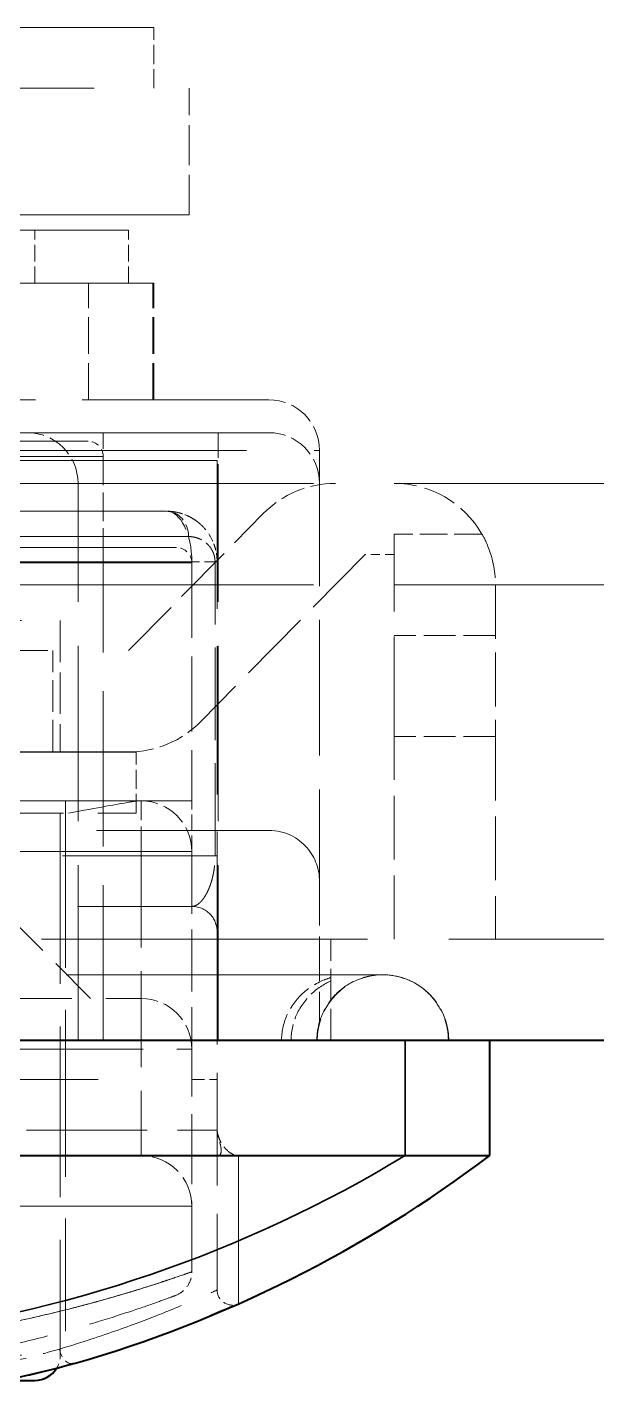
# Model space of a CAD drawing. Header units: millimetres. Extents: x 0 to 2523, y 0 to 1782.
# Drawn here: x 876.03 to 887.28, y 1415.1 to 1442.18 of the extents above; entities that cross this region are included whole.
import ezdxf

# ---------------------------------------------------------------- set-up
doc = ezdxf.new("R2010")
doc.units = ezdxf.units.MM
doc.header["$LTSCALE"] = 3
doc.linetypes.add('DASHED', pattern=[0.2067, 0.1654, -0.0413])
for name, color, linetype, lineweight in [('가려진 것(ISO)', 2, 'DASHED', 18), ('가려진 좁은 것(ISO)', 2, 'DASHED', 18), ('가시적인 것(ISO)', 3, 'Continuous', 40), ('가시적인 좁은 것(ISO)', 3, 'Continuous', 35)]:
    doc.layers.add(name, color=color, linetype=linetype, lineweight=lineweight)

msp = doc.modelspace()

# ---------------------------------------------------------------- linework, layer by layer
at = {"layer": '가려진 것(ISO)', "ltscale": 14.354425}
msp.add_line((878.5266, 1442.1807), (861.5266, 1442.1807), dxfattribs=at)
at = {"layer": '가려진 것(ISO)', "ltscale": 0.761779}
for p, q in [((878.5266, 1440.9807), (878.5266, 1442.1807)), ((878.1766, 1426.673), (878.1766, 1427.873))]:
    msp.add_line(p, q, dxfattribs=at)
at = {"layer": '가려진 것(ISO)', "ltscale": 15.158576}
for p, q in [((851.0266, 1440.9807), (879.2261, 1440.9807)), ((879.2261, 1438.4807), (851.0266, 1438.4807))]:
    msp.add_line(p, q, dxfattribs=at)
at = {"layer": '가려진 것(ISO)', "ltscale": 1.587147}
msp.add_line((879.2261, 1438.4807), (879.2261, 1440.9807), dxfattribs=at)
at = {"layer": '가려진 것(ISO)', "ltscale": 13.510047}
msp.add_line((878.0266, 1438.1807), (862.0266, 1438.1807), dxfattribs=at)
at = {"layer": '가려진 것(ISO)', "ltscale": 0.666544}
for p, q in [((876.1766, 1437.1307), (876.1766, 1438.1807)), ((878.0266, 1437.1307), (878.0266, 1438.1807))]:
    msp.add_line(p, q, dxfattribs=at)
at = {"layer": '가려진 것(ISO)', "ltscale": 14.593666}
msp.add_line((878.5266, 1437.1307), (865.5223, 1437.1307), dxfattribs=at)
at = {"layer": '가려진 것(ISO)', "ltscale": 1.460167}
for p, q in [((877.235, 1434.8307), (877.235, 1437.1307)), ((878.5071, 1434.8307), (878.5071, 1437.1307)), ((878.5266, 1434.8307), (878.5266, 1437.1307))]:
    msp.add_line(p, q, dxfattribs=at)
at = {"layer": '가려진 것(ISO)', "ltscale": 7.442914}
msp.add_line((880.7999, 1434.8307), (875.0266, 1434.8307), dxfattribs=at)
at = {"layer": '가려진 것(ISO)', "ltscale": 13.645111}
msp.add_line((880.7999, 1434.1807), (859.2533, 1434.1807), dxfattribs=at)
at = {"layer": '가려진 것(ISO)', "ltscale": 12.159042}
msp.add_line((877.2266, 1434.0115), (862.8266, 1434.0115), dxfattribs=at)
at = {"layer": '가려진 것(ISO)', "ltscale": 1.142718}
msp.add_line((877.5266, 1433.7115), (877.5266, 1431.9115), dxfattribs=at)
at = {"layer": '가려진 것(ISO)', "ltscale": 5.39654}
msp.add_line((881.7999, 1433.8307), (881.7999, 1425.3307), dxfattribs=at)
at = {"layer": '가려진 것(ISO)', "ltscale": 12.349028}
msp.add_line((860.2766, 1433.6307), (879.7766, 1433.6307), dxfattribs=at)
at = {"layer": '가려진 것(ISO)', "ltscale": 5.904459}
msp.add_line((879.7766, 1433.6307), (879.7766, 1424.3307), dxfattribs=at)
at = {"layer": '가려진 것(ISO)', "ltscale": 12.901145}
for p, q in [((835.2766, 1433.1807), (1091.2766, 1433.1807)), ((835.2766, 1431.1807), (1091.2766, 1431.1807)), ((862.0266, 1429.8807), (878.0266, 1429.8807)), ((878.0266, 1427.8807), (862.0266, 1427.8807))]:
    msp.add_line(p, q, dxfattribs=at)
at = {"layer": '가려진 것(ISO)', "ltscale": 6.983788}
msp.add_line((877.0266, 1422.1807), (877.0266, 1433.1807), dxfattribs=at)
at = {"layer": '가려진 것(ISO)', "ltscale": 11.397629}
msp.add_line((861.2766, 1432.6307), (878.7766, 1432.6307), dxfattribs=at)
at = {"layer": '가려진 것(ISO)', "ltscale": 2.408897}
msp.add_line((878.0266, 1429.8807), (880.689, 1432.5841), dxfattribs=at)
at = {"layer": '가려진 것(ISO)', "ltscale": 0.001875}
msp.add_line((878.7766, 1432.6307), (878.7789, 1432.6307), dxfattribs=at)
at = {"layer": '가려진 것(ISO)', "ltscale": 3.989087}
msp.add_line((883.2766, 1428.1807), (883.2766, 1432.1807), dxfattribs=at)
at = {"layer": '가려진 것(ISO)', "ltscale": 1.099577}
msp.add_line((885.0086, 1432.1807), (883.2766, 1432.1807), dxfattribs=at)
at = {"layer": '가려진 것(ISO)', "ltscale": 15.114366}
msp.add_line((878.9766, 1431.9115), (861.0766, 1431.9115), dxfattribs=at)
at = {"layer": '가려진 것(ISO)', "ltscale": 2.940551}
msp.add_line((882.7015, 1431.7773), (879.4515, 1428.4773), dxfattribs=at)
at = {"layer": '가려진 것(ISO)', "ltscale": 0.364987}
msp.add_line((883.2766, 1431.7773), (882.7015, 1431.7773), dxfattribs=at)
at = {"layer": '가려진 것(ISO)', "ltscale": 2.983925}
msp.add_line((879.2766, 1431.6115), (879.2766, 1426.9115), dxfattribs=at)
at = {"layer": '가려진 것(ISO)', "ltscale": 2.153635}
msp.add_line((885.2766, 1431.1807), (885.2766, 1428.1807), dxfattribs=at)
at = {"layer": '가려진 것(ISO)', "ltscale": 11.230227}
msp.add_line((863.3766, 1430.473), (876.6766, 1430.473), dxfattribs=at)
at = {"layer": '가려진 것(ISO)', "ltscale": 1.650637}
msp.add_line((876.6766, 1430.473), (876.6766, 1427.873), dxfattribs=at)
at = {"layer": '가려진 것(ISO)', "ltscale": 1.269698}
for p, q in [((885.2766, 1430.1807), (883.2766, 1430.1807)), ((876.5266, 1427.8807), (876.5266, 1429.8807)), ((882.0266, 1422.1807), (882.0266, 1424.1807))]:
    msp.add_line(p, q, dxfattribs=at)
at = {"layer": '가려진 것(ISO)', "ltscale": 2.539495}
for p, q in [((883.2766, 1424.1807), (883.2766, 1428.1807)), ((885.2766, 1428.1807), (885.2766, 1424.1807))]:
    msp.add_line(p, q, dxfattribs=at)
at = {"layer": '가려진 것(ISO)', "ltscale": 5.473363}
for p, q in [((878.1766, 1427.873), (874.0266, 1427.873)), ((874.0266, 1426.673), (878.1766, 1426.673))]:
    msp.add_line(p, q, dxfattribs=at)
at = {"layer": '가려진 것(ISO)', "ltscale": 11.715744}
msp.add_line((879.2766, 1426.9115), (860.7766, 1426.9115), dxfattribs=at)
at = {"layer": '가려진 것(ISO)', "ltscale": 6.645207}
msp.add_line((876.7766, 1426.9115), (876.7766, 1416.4448), dxfattribs=at)
at = {"layer": '가려진 것(ISO)', "ltscale": 6.793318}
msp.add_line((876.6766, 1426.673), (876.6766, 1415.973), dxfattribs=at)
at = {"layer": '가려진 것(ISO)', "ltscale": 14.627704}
msp.add_line((859.2533, 1426.3307), (880.7999, 1426.3307), dxfattribs=at)
at = {"layer": '가려진 것(ISO)', "ltscale": 2.918018}
msp.add_line((874.0266, 1426.2615), (877.2766, 1423.0115), dxfattribs=at)
at = {"layer": '가려진 것(ISO)', "ltscale": 2.476006}
msp.add_line((879.2766, 1425.9115), (879.2766, 1422.0115), dxfattribs=at)
at = {"layer": '가려진 것(ISO)', "ltscale": 1.765907}
msp.add_line((881.7999, 1425.3307), (881.7999, 1422.5491), dxfattribs=at)
at = {"layer": '가려진 것(ISO)', "ltscale": 13.093872}
msp.add_line((860.7766, 1424.8307), (879.2766, 1424.8307), dxfattribs=at)
at = {"layer": '가려진 것(ISO)', "ltscale": 12.986021}
msp.add_line((1116.2766, 1424.1807), (810.2766, 1424.1807), dxfattribs=at)
at = {"layer": '가려진 것(ISO)', "ltscale": 4.48956}
msp.add_line((879.7766, 1424.3307), (879.7766, 1417.2592), dxfattribs=at)
at = {"layer": '가려진 것(ISO)', "ltscale": 12.600935}
msp.add_line((883.0466, 1423.4807), (857.0066, 1423.4807), dxfattribs=at)
at = {"layer": '가려진 것(ISO)', "ltscale": 0.295767}
msp.add_line((883.0549, 1423.4807), (883.0466, 1423.4807), dxfattribs=at)
at = {"layer": '가려진 것(ISO)', "ltscale": 5.452487}
msp.add_line((874.1959, 1423.0115), (878.2766, 1423.0115), dxfattribs=at)
at = {"layer": '가려진 것(ISO)', "ltscale": 2.78993}
msp.add_line((879.2766, 1417.6171), (879.2766, 1422.0115), dxfattribs=at)
at = {"layer": '가려진 것(ISO)', "ltscale": 0.997197}
for centre in [(880.7999, 1433.8307), (876.0266, 1433.1807), (880.7999, 1433.1807), (878.2766, 1425.9115), (878.2766, 1422.0115)]:
    msp.add_arc(centre, 1, 0, 90, dxfattribs=at)
at = {"layer": '가려진 것(ISO)', "ltscale": 0.299089}
for centre in [(877.2266, 1433.7115), (878.9766, 1431.6115)]:
    msp.add_arc(centre, 0.3, 0, 90, dxfattribs=at)
at = {"layer": '가려진 것(ISO)', "ltscale": 1.006889}
msp.add_arc((882.114, 1431.1807), 2, 90.00004, 135.43736, dxfattribs=at)
at = {"layer": '가려진 것(ISO)', "ltscale": 1.329628}
msp.add_arc((883.2766, 1431.1807), 2, 30, 89.99996, dxfattribs=at)
at = {"layer": '가려진 것(ISO)', "ltscale": 1.00689}
msp.add_arc((878.0266, 1429.8807), 2, 270, 315.43736, dxfattribs=at)
at = {"layer": '가려진 것(ISO)', "ltscale": 1.296386}
for start, end in [(90, 180), (0, 90)]:
    msp.add_arc((883.0549, 1422.1807), 1.3, start, end, dxfattribs=at)
at = {"layer": '가려진 것(ISO)', "ltscale": 1.21262}
msp.add_arc((878.2766, 1418.9115), 1, 0, 90, dxfattribs=at)
at = {"layer": '가려진 것(ISO)', "ltscale": 0.378595}
msp.add_arc((880.0766, 1417.2592), 0.3, 180, 293.91653, dxfattribs=at)
at = {"layer": '가려진 것(ISO)', "ltscale": 0.176454}
msp.add_arc((876.1766, 1415.973), 0.5, 328.13407, 0, dxfattribs=at)
at = {"layer": '가려진 것(ISO)', "ltscale": 0.163274}
msp.add_ellipse((880.0923, 1419.9116), major_axis=(0.3158, 0), ratio=0.00001, start_param=3.1416056, end_param=3.5468886, dxfattribs=at)
at = {"layer": '가려진 것(ISO)', "ltscale": 0.606404}
msp.add_open_spline([(879.4356, 1432.3828), (879.4233, 1432.3936), (879.4106, 1432.4042), (879.3975, 1432.4146), (879.3688, 1432.4373), (879.3381, 1432.4591), (879.305, 1432.4797), (879.2719, 1432.5003), (879.2364, 1432.5197), (879.1983, 1432.5374), (879.1602, 1432.5551), (879.1194, 1432.5712), (879.0758, 1432.5849), (879.0321, 1432.5985), (878.9856, 1432.6099), (878.9357, 1432.6179), (878.8859, 1432.626), (878.8327, 1432.6307), (878.7766, 1432.6307)], degree=3, knots=[0.63610826, 0.63610826, 0.63610826, 0.63610826, 0.66666667, 0.66666667, 0.66666667, 0.73333333, 0.73333333, 0.73333333, 0.8, 0.8, 0.8, 0.86666667, 0.86666667, 0.86666667, 0.93333333, 0.93333333, 0.93333333, 1, 1, 1, 1], dxfattribs=at)
at = {"layer": '가려진 것(ISO)', "ltscale": 0.416744}
msp.add_open_spline([(878.8409, 1432.6286), (878.9842, 1432.6194), (879.1245, 1432.5793), (879.2694, 1432.501), (879.2866, 1432.4911), (879.3035, 1432.4806)], degree=3, knots=[0, 0, 0, 0, 0.057559558, 0.057559558, 0.065405946, 0.065405946, 0.065405946, 0.065405946], dxfattribs=at)
at = {"layer": '가려진 것(ISO)', "ltscale": 0.332304}
msp.add_open_spline([(879.4356, 1432.3828), (879.4861, 1432.3386), (879.5335, 1432.2881), (879.6212, 1432.1713), (879.6614, 1432.1036), (879.6937, 1432.0293)], degree=3, knots=[0, 0, 0, 0, 0.025535917, 0.025535917, 0.052246038, 0.052246038, 0.052246038, 0.052246038], dxfattribs=at)
at = {"layer": '가려진 것(ISO)', "ltscale": 0.2691}
msp.add_open_spline([(879.7766, 1431.6307), (879.7766, 1431.6596), (879.7753, 1431.6879), (879.773, 1431.7155), (879.7706, 1431.7431), (879.7672, 1431.7698), (879.7628, 1431.7963), (879.7583, 1431.8228), (879.7528, 1431.849), (879.7463, 1431.8747), (879.7399, 1431.9004), (879.7324, 1431.9257), (879.7238, 1431.9513), (879.7151, 1431.9768), (879.7052, 1432.0027), (879.6938, 1432.029), (879.6938, 1432.0291), (879.6937, 1432.0292), (879.6937, 1432.0293)], degree=3, knots=[0, 0, 0, 0, 0.06666667, 0.06666667, 0.06666667, 0.13333333, 0.13333333, 0.13333333, 0.2, 0.2, 0.2, 0.26666667, 0.26666667, 0.26666667, 0.33333333, 0.33333333, 0.33333333, 0.33358734, 0.33358734, 0.33358734, 0.33358734], dxfattribs=at)
at = {"layer": '가려진 것(ISO)', "ltscale": 1.844594}
msp.add_open_spline([(885.0086, 1432.1807), (885.0335, 1432.1431), (885.0708, 1432.0869), (885.2092, 1431.7274), (885.2763, 1431.4773), (885.2766, 1431.1807)], degree=3, knots=[-0.61266995, -0.61266995, -0.61266995, -0.61266995, -0.46636399, -0.46636399, -0.33262756, -0.33262756, -0.33262756, -0.33262756], dxfattribs=at)
at = {"layer": '가려진 것(ISO)', "ltscale": 0.11017}
msp.add_open_spline([(879.7617, 1431.8024), (879.7714, 1431.7466), (879.7766, 1431.6884), (879.7766, 1431.6307)], degree=3, dxfattribs=at)
at = {"layer": '가려진 것(ISO)', "ltscale": 3.177325}
msp.add_open_spline([(881.7999, 1425.3307), (881.7999, 1425.5521), (881.7219, 1425.796), (881.3813, 1426.1842), (881.1191, 1426.3307), (880.7999, 1426.3307)], degree=3, knots=[-1.43309057, -1.43309057, -1.43309057, -1.43309057, -1.19562768, -1.19562768, -0.95816479, -0.95816479, -0.95816479, -0.95816479], dxfattribs=at)
at = {"layer": '가려진 것(ISO)', "ltscale": 2.020038}
msp.add_open_spline([(879.2766, 1424.8307), (879.4349, 1424.8307), (879.5667, 1424.7579), (879.7376, 1424.5635), (879.7766, 1424.4413), (879.7766, 1424.3307)], degree=3, knots=[0.59163886, 0.59163886, 0.59163886, 0.59163886, 0.74189874, 0.74189874, 0.89215861, 0.89215861, 0.89215861, 0.89215861], dxfattribs=at)
at = {"layer": '가려진 것(ISO)', "ltscale": 1.296841}
msp.add_open_spline([(881.7466, 1422.1807), (881.7466, 1422.3173), (881.7683, 1422.4537), (881.8105, 1422.5832), (881.8526, 1422.7127), (881.9153, 1422.8353), (881.995, 1422.945), (882.0747, 1423.0547), (882.1713, 1423.1514), (882.281, 1423.2313), (882.3906, 1423.3112), (882.5133, 1423.3741), (882.643, 1423.4165), (882.7728, 1423.4588), (882.9095, 1423.4807), (883.0466, 1423.4807)], degree=3, knots=[0, 0, 0, 0, 0.2, 0.2, 0.2, 0.4, 0.4, 0.4, 0.6, 0.6, 0.6, 0.8, 0.8, 0.8, 1, 1, 1, 1], dxfattribs=at)
at = {"layer": '가려진 것(ISO)', "ltscale": 1.296803}
msp.add_open_spline([(883.0466, 1423.4807), (883.1837, 1423.4807), (883.3204, 1423.4588), (883.4501, 1423.4165), (883.5798, 1423.3741), (883.7025, 1423.3112), (883.8122, 1423.2313), (883.9218, 1423.1514), (884.0184, 1423.0547), (884.0981, 1422.945), (884.1778, 1422.8353), (884.2405, 1422.7127), (884.2827, 1422.5832), (884.3249, 1422.4537), (884.3466, 1422.3173), (884.3466, 1422.1807)], degree=3, knots=[0, 0, 0, 0, 0.2, 0.2, 0.2, 0.4, 0.4, 0.4, 0.6, 0.6, 0.6, 0.8, 0.8, 0.8, 1, 1, 1, 1], dxfattribs=at)
at = {"layer": '가려진 것(ISO)', "ltscale": 0.58425}
msp.add_open_spline([(879.8022, 1419.9115), (879.819, 1419.9116), (879.8396, 1419.9266), (879.8629, 1419.9995), (879.8559, 1420.0544), (879.8361, 1420.1477), (879.8209, 1420.1994), (879.8006, 1420.2779), (879.794, 1420.3049), (879.7836, 1420.3582), (879.7795, 1420.3846), (879.7776, 1420.4115)], degree=3, knots=[0.000001, 0.000001, 0.000001, 0.000001, 0.02448974, 0.02448974, 0.0544278, 0.0544278, 0.08463518, 0.08463518, 0.09880659, 0.09880659, 0.11135374, 0.11135374, 0.11135374, 0.11135374], dxfattribs=at)
at = {"layer": '가려진 것(ISO)', "ltscale": 0.513669}
msp.add_open_spline([(879.7776, 1420.4115), (879.7812, 1420.3604), (879.7937, 1420.306), (879.8253, 1420.2247), (879.8377, 1420.1983), (879.873, 1420.1345), (879.8979, 1420.0987), (879.9658, 1420.0189), (880.0127, 1419.9787), (880.1092, 1419.925), (880.1557, 1419.9115), (880.1982, 1419.9115)], degree=3, knots=[0.000001834, 0.000001834, 0.000001834, 0.000001834, 0.015415401, 0.015415401, 0.02328266, 0.02328266, 0.035523841, 0.035523841, 0.053895909, 0.053895909, 0.071218311, 0.071218311, 0.071218311, 0.071218311], dxfattribs=at)
at = {"layer": '가려진 것(ISO)', "ltscale": 0.383739}
msp.add_open_spline([(878.9533, 1417.1495), (879.0163, 1417.1733), (879.0732, 1417.2092), (879.1216, 1417.2554), (879.17, 1417.3016), (879.2096, 1417.3583), (879.2361, 1417.4203), (879.2627, 1417.4823), (879.2765, 1417.5496), (879.2765, 1417.6171)], degree=3, knots=[0.00000003, 0.00000003, 0.00000003, 0.00000003, 0.33333333, 0.33333333, 0.33333333, 0.66666667, 0.66666667, 0.66666667, 1, 1, 1, 1], dxfattribs=at)
at = {"layer": '가려진 것(ISO)', "ltscale": 6.925572}
msp.add_open_spline([(873.0495, 1415.7143), (873.4802, 1415.7657), (873.8957, 1415.8266), (874.2956, 1415.8945), (874.6956, 1415.9625), (875.0799, 1416.0378), (875.4427, 1416.1167), (875.8055, 1416.1956), (876.1469, 1416.2783), (876.4627, 1416.3607), (876.7784, 1416.4432), (877.0686, 1416.5254), (877.3299, 1416.6036), (877.5913, 1416.6819), (877.8238, 1416.756), (878.0261, 1416.8229), (878.2283, 1416.8898), (878.4002, 1416.9494), (878.538, 1416.9983), (878.6758, 1417.0471), (878.7795, 1417.0851), (878.8479, 1417.1104), (878.9164, 1417.1356), (878.9495, 1417.1481), (878.9533, 1417.1495)], degree=3, knots=[0, 0, 0, 0, 0.125, 0.125, 0.125, 0.25, 0.25, 0.25, 0.375, 0.375, 0.375, 0.5, 0.5, 0.5, 0.625, 0.625, 0.625, 0.75, 0.75, 0.75, 0.875, 0.875, 0.875, 1, 1, 1, 1], dxfattribs=at)
at = {"layer": '가려진 것(ISO)', "ltscale": 0.01334}
msp.add_open_spline([(880.1802, 1416.9777), (880.1832, 1416.9788), (880.1862, 1416.98), (880.1908, 1416.9818), (880.1923, 1416.9824), (880.1946, 1416.9834), (880.1954, 1416.9837), (880.1964, 1416.9842), (880.1966, 1416.9843), (880.197, 1416.9844), (880.1971, 1416.9845), (880.1975, 1416.9847), (880.1977, 1416.9848), (880.198, 1416.9849), (880.1981, 1416.9849), (880.1982, 1416.985)], degree=3, knots=[0, 0, 0, 0, 0.0009744951, 0.0009744951, 0.0014672886, 0.0014672886, 0.0017285839, 0.0017285839, 0.0018084557, 0.0018084557, 0.0018762776, 0.0018762776, 0.0019903639, 0.0019903639, 0.0021149523, 0.0021149523, 0.0021149523, 0.0021149523], dxfattribs=at)
at = {"layer": '가려진 것(ISO)', "ltscale": 1.095966}
msp.add_open_spline([(878.1634, 1416.1867), (877.8231, 1416.0701), (877.4444, 1415.9485), (877.0345, 1415.8293)], degree=3, dxfattribs=at)
at = {"layer": '가려진 좁은 것(ISO)', "ltscale": 0.641886}
msp.add_line((877.5266, 1434.1807), (877.5266, 1433.7115), dxfattribs=at)
at = {"layer": '가려진 좁은 것(ISO)', "ltscale": 0.997197}
for p, q in [((879.7999, 1434.1807), (879.7999, 1433.1807)), ((878.2766, 1425.9115), (878.2766, 1426.9115))]:
    msp.add_line(p, q, dxfattribs=at)
at = {"layer": '가려진 좁은 것(ISO)', "ltscale": 12.665669}
msp.add_line((877.5266, 1433.7115), (862.5266, 1433.7115), dxfattribs=at)
at = {"layer": '가려진 좁은 것(ISO)', "ltscale": 10.747838}
msp.add_line((875.0266, 1433.8307), (881.7999, 1433.8307), dxfattribs=at)
at = {"layer": '가려진 좁은 것(ISO)', "ltscale": 6.983788}
msp.add_line((879.7999, 1422.1807), (879.7999, 1433.1807), dxfattribs=at)
at = {"layer": '가려진 좁은 것(ISO)', "ltscale": 11.963363}
msp.add_line((860.8423, 1432.1307), (879.2109, 1432.1307), dxfattribs=at)
at = {"layer": '가려진 좁은 것(ISO)', "ltscale": 6.178022}
msp.add_line((877.5266, 1422.1807), (877.5266, 1431.9115), dxfattribs=at)
at = {"layer": '가려진 좁은 것(ISO)', "ltscale": 14.916949}
for p, q in [((879.2766, 1431.6307), (860.7766, 1431.6307)), ((860.7766, 1421.4115), (879.2766, 1421.4115))]:
    msp.add_line(p, q, dxfattribs=at)
at = {"layer": '가려진 좁은 것(ISO)', "ltscale": 11.715744}
for p, q in [((879.2766, 1431.6115), (860.7766, 1431.6115)), ((879.2766, 1425.9115), (860.7766, 1425.9115)), ((879.2766, 1418.9115), (860.7766, 1418.9115))]:
    msp.add_line(p, q, dxfattribs=at)
at = {"layer": '가려진 좁은 것(ISO)', "ltscale": 0.012046}
msp.add_line((879.2766, 1431.6115), (879.2766, 1431.6307), dxfattribs=at)
at = {"layer": '가려진 좁은 것(ISO)', "ltscale": 3.682313}
msp.add_line((879.7357, 1425.8307), (879.7357, 1431.6307), dxfattribs=at)
at = {"layer": '가려진 좁은 것(ISO)', "ltscale": 1.269698}
msp.add_line((885.2766, 1428.1807), (883.2766, 1428.1807), dxfattribs=at)
at = {"layer": '가려진 좁은 것(ISO)', "ltscale": 0.634799}
msp.add_line((879.2766, 1425.9115), (879.2766, 1426.9115), dxfattribs=at)
at = {"layer": '가려진 좁은 것(ISO)', "ltscale": 13.227976}
msp.add_line((860.3174, 1425.8307), (879.7357, 1425.8307), dxfattribs=at)
at = {"layer": '가려진 좁은 것(ISO)', "ltscale": 3.809293}
msp.add_line((878.2766, 1425.9115), (878.2766, 1419.9115), dxfattribs=at)
at = {"layer": '가려진 좁은 것(ISO)', "ltscale": 0.129137}
msp.add_line((879.7766, 1425.8307), (879.7357, 1425.8307), dxfattribs=at)
at = {"layer": '가려진 좁은 것(ISO)', "ltscale": 5.401114}
msp.add_line((875.6326, 1422.0115), (879.2766, 1422.0115), dxfattribs=at)
at = {"layer": '가려진 좁은 것(ISO)', "ltscale": 0.498548}
msp.add_line((879.2766, 1421.4115), (879.7766, 1421.4115), dxfattribs=at)
at = {"layer": '가려진 좁은 것(ISO)', "ltscale": 7.355735}
msp.add_line((880.1982, 1416.985), (880.1982, 1419.9115), dxfattribs=at)
at = {"layer": '가려진 좁은 것(ISO)', "ltscale": 11.230227}
msp.add_line((863.3766, 1415.973), (876.6766, 1415.973), dxfattribs=at)
at = {"layer": '가려진 좁은 것(ISO)', "ltscale": 0.498548}
for centre, major_axis, ratio, start_param, end_param in [((878.7766, 1432.1307), (0, 0.5), 0.8686325, 4.712389, 6.2831853), ((879.2766, 1431.6307), (0.5, 0), 0.0000128, 0, 1.5707962)]:
    msp.add_ellipse(centre, major_axis=major_axis, ratio=ratio, start_param=start_param, end_param=end_param, dxfattribs=at)
at = {"layer": '가려진 좁은 것(ISO)', "ltscale": 1.056869}
msp.add_ellipse((878.7765, 1431.6306), major_axis=(0, 1.0001), ratio=0.5000004, start_param=4.712513, end_param=6.2831912, dxfattribs=at)
at = {"layer": '가려진 좁은 것(ISO)', "ltscale": 0.129137}
msp.add_ellipse((879.2766, 1431.6307), major_axis=(0.5, 0), ratio=0.00001, start_param=6.2831535, end_param=6.6902671, dxfattribs=at)
at = {"layer": '가려진 좁은 것(ISO)', "ltscale": 0.335054}
msp.add_ellipse((876.865, 1416.0925), major_axis=(0.0828, -0.2884), ratio=0.6658707, start_param=4.5235686, end_param=6.2831853, dxfattribs=at)
at = {"layer": '가려진 좁은 것(ISO)', "ltscale": 0.865119}
msp.add_open_spline([(879.7357, 1431.6307), (879.7357, 1431.6451), (879.735, 1431.6593), (879.7338, 1431.6731), (879.7326, 1431.6869), (879.7308, 1431.7003), (879.7285, 1431.7135), (879.7261, 1431.7267), (879.7232, 1431.7398), (879.7198, 1431.7527), (879.7164, 1431.7655), (879.7125, 1431.7782), (879.708, 1431.791), (879.7035, 1431.8038), (879.6983, 1431.8167), (879.6923, 1431.8298), (879.6863, 1431.843), (879.6795, 1431.8563), (879.6718, 1431.8698), (879.6641, 1431.8833), (879.6555, 1431.8968), (879.646, 1431.9102), (879.6366, 1431.9236), (879.6262, 1431.9368), (879.615, 1431.9497), (879.6038, 1431.9626), (879.5917, 1431.9751), (879.5787, 1431.9873), (879.5657, 1431.9995), (879.5518, 1432.0113), (879.5367, 1432.0226), (879.5217, 1432.034), (879.5056, 1432.0449), (879.4882, 1432.0552), (879.4708, 1432.0655), (879.4522, 1432.0752), (879.4322, 1432.084), (879.4122, 1432.0929), (879.3908, 1432.1009), (879.3679, 1432.1078), (879.345, 1432.1146), (879.3206, 1432.1203), (879.2944, 1432.1243), (879.2683, 1432.1283), (879.2405, 1432.1307), (879.2109, 1432.1307)], degree=3, knots=[0, 0, 0, 0, 0.0666667, 0.0666667, 0.0666667, 0.1333333, 0.1333333, 0.1333333, 0.2, 0.2, 0.2, 0.2666667, 0.2666667, 0.2666667, 0.3333333, 0.3333333, 0.3333333, 0.4, 0.4, 0.4, 0.4666667, 0.4666667, 0.4666667, 0.5333333, 0.5333333, 0.5333333, 0.6, 0.6, 0.6, 0.6666667, 0.6666667, 0.6666667, 0.7333333, 0.7333333, 0.7333333, 0.8, 0.8, 0.8, 0.8666667, 0.8666667, 0.8666667, 0.9333333, 0.9333333, 0.9333333, 1, 1, 1, 1], dxfattribs=at)
at = {"layer": '가려진 좁은 것(ISO)', "ltscale": 2.994815}
msp.add_open_spline([(876.8365, 1426.673), (877.4209, 1426.7793), (877.8274, 1426.8499), (878.1256, 1426.9028), (878.1746, 1426.9115), (878.1765, 1426.9115)], degree=3, knots=[0, 0, 0, 0, 0.32069932, 0.32069932, 0.47314519, 0.47314519, 0.47314519, 0.47314519], dxfattribs=at)
at = {"layer": '가려진 좁은 것(ISO)', "ltscale": 1.983279}
msp.add_open_spline([(879.2766, 1424.8307), (879.296, 1424.8307), (879.3145, 1424.8342), (879.3322, 1424.8401), (879.3499, 1424.846), (879.3667, 1424.8543), (879.3829, 1424.8643), (879.399, 1424.8743), (879.4145, 1424.8862), (879.4292, 1424.8992), (879.4439, 1424.9123), (879.4579, 1424.9267), (879.4712, 1424.9417), (879.4844, 1424.9568), (879.4968, 1424.9726), (879.5084, 1424.9887), (879.52, 1425.0048), (879.5309, 1425.0213), (879.5411, 1425.038), (879.5513, 1425.0546), (879.5608, 1425.0714), (879.5697, 1425.0882), (879.5787, 1425.105), (879.587, 1425.1219), (879.5949, 1425.1387), (879.6027, 1425.1555), (879.61, 1425.1723), (879.6169, 1425.189), (879.6238, 1425.2057), (879.6302, 1425.2223), (879.6363, 1425.2388), (879.6423, 1425.2554), (879.648, 1425.2718), (879.6533, 1425.2882), (879.6586, 1425.3046), (879.6636, 1425.3209), (879.6683, 1425.3371), (879.673, 1425.3533), (879.6773, 1425.3694), (879.6814, 1425.3854), (879.6854, 1425.4013), (879.6892, 1425.4172), (879.6927, 1425.4327), (879.6961, 1425.4482), (879.6993, 1425.4635), (879.7023, 1425.4787), (879.7052, 1425.4939), (879.708, 1425.509), (879.7106, 1425.5246), (879.7132, 1425.5402), (879.7156, 1425.5563), (879.718, 1425.573), (879.7203, 1425.5898), (879.7225, 1425.6071), (879.7245, 1425.6254), (879.7265, 1425.6438), (879.7284, 1425.663), (879.73, 1425.6837), (879.7316, 1425.7044), (879.733, 1425.7265), (879.734, 1425.7509), (879.735, 1425.7753), (879.7357, 1425.802), (879.7357, 1425.8307)], degree=3, knots=[0, 0, 0, 0, 0.047619, 0.047619, 0.047619, 0.0952381, 0.0952381, 0.0952381, 0.1428571, 0.1428571, 0.1428571, 0.1904762, 0.1904762, 0.1904762, 0.2380952, 0.2380952, 0.2380952, 0.2857143, 0.2857143, 0.2857143, 0.3333333, 0.3333333, 0.3333333, 0.3809524, 0.3809524, 0.3809524, 0.4285714, 0.4285714, 0.4285714, 0.4761905, 0.4761905, 0.4761905, 0.5238095, 0.5238095, 0.5238095, 0.5714286, 0.5714286, 0.5714286, 0.6190476, 0.6190476, 0.6190476, 0.6666667, 0.6666667, 0.6666667, 0.7142857, 0.7142857, 0.7142857, 0.7619048, 0.7619048, 0.7619048, 0.8095238, 0.8095238, 0.8095238, 0.8571429, 0.8571429, 0.8571429, 0.9047619, 0.9047619, 0.9047619, 0.952381, 0.952381, 0.952381, 1, 1, 1, 1], dxfattribs=at)
at = {"layer": '가려진 좁은 것(ISO)', "ltscale": 1.076924}
msp.add_open_spline([(881.0495, 1422.1807), (881.0495, 1422.3381), (881.0881, 1422.5231), (881.2144, 1422.8172), (881.3262, 1422.977), (881.5643, 1423.2065), (881.7342, 1423.3154), (881.9331, 1423.3951), (881.979, 1423.411), (882.0266, 1423.4247)], degree=3, knots=[0.39500401, 0.39500401, 0.39500401, 0.39500401, 0.44224494, 0.44224494, 0.49101213, 0.49101213, 0.54144917, 0.54144917, 0.55531581, 0.55531581, 0.55531581, 0.55531581], dxfattribs=at)
at = {"layer": '가려진 좁은 것(ISO)', "ltscale": 0.952656}
msp.add_open_spline([(882.0266, 1423.3607), (881.8872, 1423.2989), (881.7429, 1423.2019), (881.5179, 1422.9866), (881.405, 1422.8257), (881.2769, 1422.5284), (881.2377, 1422.3405), (881.2377, 1422.1807)], degree=3, knots=[0.25126608, 0.25126608, 0.25126608, 0.25126608, 0.29551489, 0.29551489, 0.34467575, 0.34467575, 0.39263826, 0.39263826, 0.39263826, 0.39263826], dxfattribs=at)
at = {"layer": '가려진 좁은 것(ISO)', "ltscale": 4.808488}
msp.add_open_spline([(873.0266, 1420.4115), (873.2326, 1420.4115), (873.4378, 1420.4115), (873.642, 1420.4115), (874.2607, 1420.4115), (874.8705, 1420.4115), (875.4654, 1420.4115), (876.0487, 1420.4115), (876.6177, 1420.4115), (877.1686, 1420.4115), (877.256, 1420.4115), (877.343, 1420.4115), (877.4295, 1420.4115), (877.8714, 1420.4115), (878.3008, 1420.4115), (878.7157, 1420.4115), (878.9708, 1420.4115), (879.2204, 1420.4115), (879.464, 1420.4115), (879.5697, 1420.4115), (879.6742, 1420.4115), (879.7776, 1420.4115)], degree=3, knots=[0.00000121, 0.00000121, 0.00000121, 0.00000121, 0.08329846, 0.08329846, 0.08329846, 0.33567302, 0.33567302, 0.33567302, 0.58314297, 0.58314297, 0.58314297, 0.62242524, 0.62242524, 0.62242524, 0.82308864, 0.82308864, 0.82308864, 0.94647487, 0.94647487, 0.94647487, 1, 1, 1, 1], dxfattribs=at)
at = {"layer": '가려진 좁은 것(ISO)', "ltscale": 11.800974}
msp.add_open_spline([(879.2766, 1417.6171), (879.2766, 1417.6171), (879.2264, 1417.5992), (879.1245, 1417.5639), (879.0227, 1417.5286), (878.8691, 1417.4758), (878.6635, 1417.4084), (878.4579, 1417.3411), (878.1997, 1417.2591), (877.8942, 1417.169), (877.5887, 1417.0788), (877.2359, 1416.9804), (876.8456, 1416.8817), (876.4552, 1416.783), (876.0275, 1416.684), (875.5716, 1416.5913), (875.1158, 1416.4987), (874.632, 1416.4125), (874.1282, 1416.3375), (873.6245, 1416.2626), (873.1009, 1416.1989), (872.5637, 1416.1499), (872.0265, 1416.1008), (871.4757, 1416.0664), (870.9189, 1416.0486), (870.3621, 1416.0308), (869.7992, 1416.0296), (869.2397, 1416.0454), (868.6803, 1416.0612), (868.1241, 1416.0939), (867.5794, 1416.1418), (867.0348, 1416.1898), (866.5016, 1416.253), (865.9879, 1416.3282), (865.4741, 1416.4035), (864.98, 1416.4908), (864.5229, 1416.5829), (864.0658, 1416.6751), (863.6459, 1416.772), (863.2792, 1416.8636), (862.9125, 1416.9553), (862.5981, 1417.0418), (862.3321, 1417.1184), (862.0661, 1417.1951), (861.8481, 1417.2621), (861.667, 1417.3193), (861.4858, 1417.3765), (861.3416, 1417.4239), (861.2258, 1417.4627), (861.1101, 1417.5014), (861.0227, 1417.5314), (860.9568, 1417.5542), (860.8908, 1417.577), (860.8462, 1417.5927), (860.8176, 1417.6028), (860.789, 1417.6128), (860.7766, 1417.6173), (860.7766, 1417.6173)], degree=3, knots=[0, 0, 0, 0, 0.0526316, 0.0526316, 0.0526316, 0.1052632, 0.1052632, 0.1052632, 0.1578947, 0.1578947, 0.1578947, 0.2105263, 0.2105263, 0.2105263, 0.2631579, 0.2631579, 0.2631579, 0.3157895, 0.3157895, 0.3157895, 0.3684211, 0.3684211, 0.3684211, 0.4210526, 0.4210526, 0.4210526, 0.4736842, 0.4736842, 0.4736842, 0.5263158, 0.5263158, 0.5263158, 0.5789474, 0.5789474, 0.5789474, 0.6315789, 0.6315789, 0.6315789, 0.6842105, 0.6842105, 0.6842105, 0.7368421, 0.7368421, 0.7368421, 0.7894737, 0.7894737, 0.7894737, 0.8421053, 0.8421053, 0.8421053, 0.8947368, 0.8947368, 0.8947368, 0.9473684, 0.9473684, 0.9473684, 1, 1, 1, 1], dxfattribs=at)
at = {"layer": '가려진 좁은 것(ISO)', "ltscale": 11.800929}
msp.add_open_spline([(860.7766, 1417.6173), (860.7766, 1417.6173), (860.8263, 1417.5995), (860.9271, 1417.5645), (860.9286, 1417.564), (860.9301, 1417.5634), (860.9317, 1417.5629), (861.0325, 1417.5279), (861.1831, 1417.4761), (861.3833, 1417.4105), (861.3894, 1417.4085), (861.3955, 1417.4065), (861.4017, 1417.4045), (861.6018, 1417.3391), (861.8501, 1417.2604), (862.1412, 1417.1742), (862.1547, 1417.1702), (862.1683, 1417.1662), (862.182, 1417.1622), (862.4724, 1417.0767), (862.8039, 1416.9843), (863.1685, 1416.8916), (863.1914, 1416.8857), (863.2145, 1416.8799), (863.2377, 1416.8741), (863.6005, 1416.7827), (863.9948, 1416.6914), (864.4148, 1416.605), (864.4484, 1416.598), (864.4822, 1416.5912), (864.5162, 1416.5843), (864.9334, 1416.5001), (865.3751, 1416.4209), (865.8381, 1416.3506), (865.8833, 1416.3437), (865.9287, 1416.3369), (865.9743, 1416.3302), (866.4338, 1416.2627), (866.9134, 1416.2041), (867.4061, 1416.1576), (867.4631, 1416.1522), (867.5203, 1416.147), (867.5777, 1416.142), (868.0652, 1416.099), (868.5647, 1416.068), (869.0701, 1416.0507), (869.1381, 1416.0484), (869.2063, 1416.0463), (869.2745, 1416.0444), (869.7728, 1416.031), (870.2762, 1416.0309), (870.779, 1416.0444), (870.8563, 1416.0465), (870.9337, 1416.0489), (871.011, 1416.0517), (871.5049, 1416.0691), (871.9972, 1416.0997), (872.4815, 1416.1425), (872.5657, 1416.1499), (872.6497, 1416.1577), (872.7334, 1416.1659), (873.2064, 1416.212), (873.6704, 1416.2696), (874.118, 1416.336), (874.205, 1416.3489), (874.2914, 1416.3621), (874.377, 1416.3757), (874.8102, 1416.4441), (875.2258, 1416.5205), (875.6164, 1416.6005), (875.7008, 1416.6178), (875.784, 1416.6352), (875.8659, 1416.6528), (876.2386, 1416.7327), (876.586, 1416.8154), (876.9038, 1416.8965), (876.9796, 1416.9158), (877.0537, 1416.935), (877.1261, 1416.9542), (877.4239, 1417.0328), (877.6927, 1417.1091), (877.9304, 1417.1797), (877.9927, 1417.1982), (878.0529, 1417.2163), (878.1109, 1417.2339), (878.3282, 1417.3), (878.5156, 1417.3599), (878.6728, 1417.4115), (878.7178, 1417.4262), (878.7603, 1417.4403), (878.8003, 1417.4536), (878.9373, 1417.4993), (879.0452, 1417.5365), (879.1237, 1417.5637), (879.148, 1417.5721), (879.1695, 1417.5796), (879.1881, 1417.5861), (879.2468, 1417.6066), (879.2765, 1417.6171), (879.2765, 1417.6172)], degree=3, knots=[0, 0, 0, 0, 0.0588235, 0.0588235, 0.0588235, 0.0597082, 0.0597082, 0.0597082, 0.1176471, 0.1176471, 0.1176471, 0.1194131, 0.1194131, 0.1194131, 0.1764706, 0.1764706, 0.1764706, 0.1791178, 0.1791178, 0.1791178, 0.2352941, 0.2352941, 0.2352941, 0.2388317, 0.2388317, 0.2388317, 0.2941176, 0.2941176, 0.2941176, 0.2985477, 0.2985477, 0.2985477, 0.3529412, 0.3529412, 0.3529412, 0.3582503, 0.3582503, 0.3582503, 0.4117647, 0.4117647, 0.4117647, 0.4179581, 0.4179581, 0.4179581, 0.4705882, 0.4705882, 0.4705882, 0.4776709, 0.4776709, 0.4776709, 0.5294118, 0.5294118, 0.5294118, 0.5373762, 0.5373762, 0.5373762, 0.5882353, 0.5882353, 0.5882353, 0.5970758, 0.5970758, 0.5970758, 0.6470588, 0.6470588, 0.6470588, 0.6567732, 0.6567732, 0.6567732, 0.7058824, 0.7058824, 0.7058824, 0.7164878, 0.7164878, 0.7164878, 0.7647059, 0.7647059, 0.7647059, 0.7762063, 0.7762063, 0.7762063, 0.8235294, 0.8235294, 0.8235294, 0.8359272, 0.8359272, 0.8359272, 0.8823529, 0.8823529, 0.8823529, 0.8956448, 0.8956448, 0.8956448, 0.9411765, 0.9411765, 0.9411765, 0.9553208, 0.9553208, 0.9553208, 1, 1, 1, 1], dxfattribs=at)
at = {"layer": '가려진 좁은 것(ISO)', "ltscale": 5.155984}
msp.add_open_spline([(876.6608, 1416.0925), (877.0988, 1416.2221), (877.4832, 1416.3495), (877.8179, 1416.4676), (878.1526, 1416.5857), (878.4374, 1416.6945), (878.6757, 1416.7893), (878.914, 1416.884), (879.1069, 1416.9647), (879.2649, 1417.0326), (879.423, 1417.1005), (879.5467, 1417.1557), (879.6357, 1417.1954), (879.7246, 1417.235), (879.7766, 1417.2592), (879.7766, 1417.2592)], degree=3, knots=[0, 0, 0, 0, 0.2, 0.2, 0.2, 0.4, 0.4, 0.4, 0.6, 0.6, 0.6, 0.8, 0.8, 0.8, 1, 1, 1, 1], dxfattribs=at)
at = {"layer": '가려진 좁은 것(ISO)', "ltscale": 2.804451}
msp.add_open_spline([(872.9195, 1415.3952), (873.3401, 1415.4377), (873.7657, 1415.4909), (874.1867, 1415.5551), (874.6076, 1415.6193), (875.0242, 1415.6945), (875.4388, 1415.7836), (875.8534, 1415.8727), (876.2656, 1415.9756), (876.6608, 1416.0925)], degree=3, knots=[0, 0, 0, 0, 0.33333333, 0.33333333, 0.33333333, 0.66666667, 0.66666667, 0.66666667, 0.99999998, 0.99999998, 0.99999998, 0.99999998], dxfattribs=at)
at = {"layer": '가시적인 것(ISO)'}
for p, q in [((1118.2766, 1422.1807), (808.2766, 1422.1807)), ((885.164, 1419.9115), (885.164, 1422.1807)), ((875.5832, 1415.473), (876.1766, 1415.473))]:
    msp.add_line(p, q, dxfattribs=at)
for centre, radius, start, end in [((870.0266, 1439.9207), 25.09, 286.01284, 307.10854), ((876.1766, 1415.973), 0.5, 270, 328.13407)]:
    msp.add_arc(centre, radius, start, end, dxfattribs=at)
for points, knots in [([(873.0266, 1419.9115), (873.4632, 1419.9115), (873.8949, 1419.9115), (874.744, 1419.9115), (875.1607, 1419.9116), (876.3865, 1419.9115), (877.1652, 1419.9115), (878.3875, 1419.9116), (878.8553, 1419.9115), (880.1907, 1419.9116), (880.9873, 1419.9115), (882.3863, 1419.9116), (882.9867, 1419.9115), (883.4901, 1419.9115)], [-1.4345196, -1.4345196, -1.4345196, -1.4345196, -1.3002693, -1.3002693, -1.1658564, -1.1658564, -0.8969451, -0.8969451, -0.7176518, -0.7176518, -0.3586651, -0.3586651, -0.000001, -0.000001, -0.000001, -0.000001]), ([(883.4901, 1419.9115), (883.7687, 1419.9115), (884.013, 1419.9115), (884.4317, 1419.9116), (884.6061, 1419.9115), (885.0247, 1419.9115), (885.1083, 1419.9115), (885.164, 1419.9115)], [-0.79365146, -0.79365146, -0.79365146, -0.79365146, -0.59526888, -0.59526888, -0.39685764, -0.39685764, -0.000001, -0.000001, -0.000001, -0.000001]), ([(876.9477, 1415.8042), (876.1202, 1415.5667), (875.1495, 1415.3663), (873.7549, 1415.1738), (873.3911, 1415.1311), (873.0209, 1415.095)], [0, 0, 0, 0, 0.34312454, 0.34312454, 0.45974379, 0.45974379, 0.45974379, 0.45974379])]:
    msp.add_open_spline(points, degree=3, knots=knots, dxfattribs=at)
msp.add_open_spline([(880.0688, 1416.928), (879.9782, 1416.8885), (879.8393, 1416.8283), (879.657, 1416.7525)], degree=3, dxfattribs=at)
at = {"layer": '가시적인 좁은 것(ISO)'}
msp.add_line((883.4901, 1419.9115), (883.4901, 1422.1807), dxfattribs=at)
msp.add_ellipse((870.0266, 1440.1395), major_axis=(-25.09, 0), ratio=0.9554249, start_param=1.6906526, end_param=2.1372097, dxfattribs=at)
msp.add_open_spline([(873.0266, 1415.0961), (873.3085, 1415.1236), (873.5902, 1415.1553), (873.8709, 1415.1915), (874.0332, 1415.2124), (874.1951, 1415.2348), (874.3565, 1415.2587), (874.7162, 1415.3119), (875.0732, 1415.3725), (875.4282, 1415.442), (875.5079, 1415.4576), (875.5875, 1415.4737), (875.6669, 1415.4902), (876.1006, 1415.5804), (876.5313, 1415.6847), (876.9477, 1415.8042)], degree=3, knots=[0.00000793, 0.00000793, 0.00000793, 0.00000793, 0.21119499, 0.21119499, 0.21119499, 0.33333333, 0.33333333, 0.33333333, 0.60556696, 0.60556696, 0.60556696, 0.66666667, 0.66666667, 0.66666667, 0.99999999, 0.99999999, 0.99999999, 0.99999999], dxfattribs=at)

doc.saveas('drawing.dxf')
